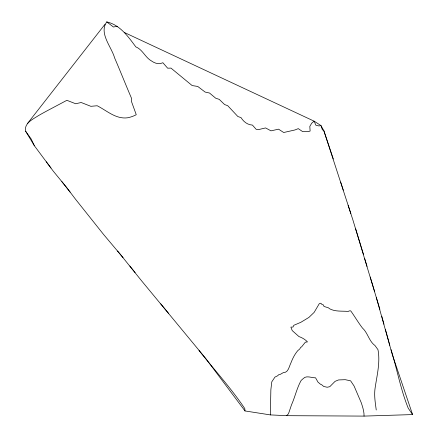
<?xml version="1.0" encoding="UTF-8"?>
<svg xmlns="http://www.w3.org/2000/svg" width="438" height="438" viewBox="0 0 438 438"><rect width="100%" height="100%" fill="white"/><g stroke="black" fill="none" stroke-linecap="round" stroke-linejoin="round"><path stroke-width="0.66" d="M376.291 297.369L392.41 354.944L412.585 414.578L364.049 416.1L286.512 415.673L270.339 414.901L270.865 389.727L271.795 381.821L274.944 377.102L277.468 375.87L278.94 374.578L280.221 374.397L283.397 372.574C288.483 372.804 289.135 366.245 291.002 362.713C292.661 358.399 294.796 354.145 297.802 350.614L299.625 349.119L300.84 347.186L301.53 346.989L305.313 342.204L307.481 341.903C305.187 339.439 302.078 337.66 298.951 336.565L292.228 330.597L290.887 327.12L293.049 327.005L293.805 325.303L300.818 322.319L308.899 317.424L314.155 312.371L319.291 303.654L320.835 303.211L321.985 304.509L323.567 305.007L323.945 306.414L328.593 307.892L329.305 308.62C335.114 311.883 341.914 310.854 348.287 311.434L349.179 310.903L350.712 310.849C354.709 316.406 358.229 322.543 362.467 328.051C367.805 332.787 369.031 341.339 374.983 345.538L377.978 349.666C380.376 362.237 377.019 375.142 375.163 387.685C373.953 395.114 375.273 402.626 376.242 409.995M379.894 309.343L352.793 219.613L323.841 130.694L320.95 125.558L314.139 121.173L311.73 123.149L309.814 126.407L310.126 131.071L307.925 131.635L302.631 131.614L298.283 128.635L294.933 129.966L283.698 132.511L278.557 129.172L270.996 130.847L265.576 127.934L258.535 129.593L256.159 129.314L252.436 125.087C247.448 124.808 243.605 121.775 241.015 117.608L237.872 116.524L227.716 105.684L224.617 104.567L219.23 99.36L215.737 98.227L209.517 93.026L205.121 92.057L197.752 86.456L192.134 85.552L170.984 68.109L167.655 68.191L162.876 62.727C159.01 64.72 154.833 63.335 151.499 60.964C145.148 57.466 142.706 49.62 135.824 46.877C128.104 36.535 120.154 24.982 106.768 21.9C98.594 33.206 111.613 46.91 114.614 57.931C120.439 71.378 125.794 85.021 131.619 98.534L131.351 101.173L136.262 114.712C133.47 116.185 130.469 117.285 127.348 117.817C115.774 119.24 106.817 110.639 97.181 105.75L90.874 106.319L81.172 102.503L75.714 103.757L66.872 100.313L46.833 110.956A298.705 298.705 0 0 0 38.232 115.763C32.773 119.3 23.931 123.248 25.623 131.203L34.399 145.783L53.239 171.116L66.193 186.911L75.363 199.027L103.571 234.461L120.346 254.385L141.578 280.807L205.559 358.24L245.006 410.948L270.339 414.901M27.578 123.379L105.005 24.265M286.512 415.673L288.062 414.26L288.79 412.87L291.522 404.783C295.119 396.795 296.865 388.057 301.158 380.43L303.129 378.673C306.2 375.037 311.522 377.956 315.574 377.83L317.966 382.1L320.55 384.29L321.651 384.712L323.638 386.425L327.148 387.247L329.781 386.694L335.086 381.35L338.53 379.938L345.259 379.686L350.635 380.846L354.074 386.009L361.312 402.861C362.664 407.099 364.208 411.512 364.049 416.1M117.313 26.264L113.431 27.003L106.768 21.9M124.562 32.576L314.139 121.173L315.864 125.208L318.968 125.947L320.95 125.558L322.357 129.741L323.841 130.694L333.307 158.967M412.585 414.578L408.232 408.205C400.633 389.426 397.009 369.042 391.057 349.644M160.751 303.83L168.619 313.416M129.84 265.997L135.128 272.6M199.022 350.482C214.302 369.836 231.094 388.156 244.804 408.61L245.006 410.948M61.873 181.644L70.124 192.107M46.329 161.825L50.983 168.033M25.623 131.203L31.169 138.961L34.399 145.783M363.469 254.303L355.661 228.871M340.638 182.016L343.293 190.212M348.139 205.258L350.816 213.585M374.654 291.681L370.247 277.051M383.967 324.208L381.772 316.214M364.613 258.294L367.028 266.403M385.363 329.223L389.798 345.303M117.548 251.062A445.632 445.632 0 0 1 123.056 257.703"/></g></svg>
